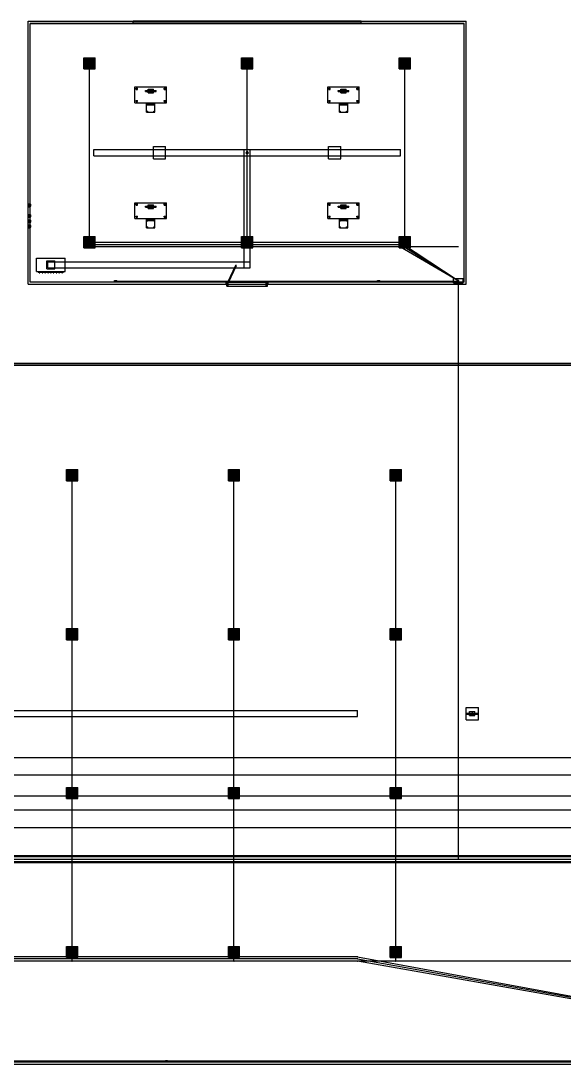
# Model space of a CAD drawing. Header units: millimetres. Extents: x -377000 to -138920, y -238120 to -178478.
# Drawn here: x -200910 to -169915, y -238000 to -178478 of the extents above; entities that cross this region are included whole.
import ezdxf

# ---------------------------------------------------------------- set-up
doc = ezdxf.new("R2010")
doc.units = ezdxf.units.MM

msp = doc.modelspace()

# ---------------------------------------------------------------- linework, layer by layer
at = {"layer": 'electrical'}
for p, q in [((-196992.21, -180900), (-197007.79, -180900)), ((-197007.79, -180900), (-197000, -180900)), ((-197000, -180900), (-196992.21, -180900)), ((-197000, -191370), (-197000, -180900)), ((-187992.21, -180900), (-188007.79, -180900)), ((-188007.79, -180900), (-188000, -180900)), ((-188000, -180900), (-187992.21, -180900)), ((-188000, -191370), (-188000, -180900)), ((-178992.21, -180900), (-179007.79, -180900)), ((-179007.79, -180900), (-179000, -180900)), ((-179000, -180900), (-178992.21, -180900)), ((-179000, -191370), (-179000, -180900)), ((-196992.21, -191370), (-197007.79, -191370)), ((-197007.79, -191370), (-197000, -191370)), ((-197000, -191377.79), (-197000, -191362.21)), ((-197000, -191362.21), (-197000, -191370)), ((-197000, -191370), (-197000, -191377.79)), ((-175950, -191370), (-197000, -191370)), ((-197000, -191370), (-196992.21, -191370)), ((-196750, -191141.26), (-196750, -191118.74)), ((-196750, -191118.74), (-196750, -191130)), ((-196750, -191130), (-196750, -191141.26)), ((-179250, -191130), (-196750, -191130)), ((-196750, -191261.26), (-196750, -191238.74)), ((-196750, -191238.74), (-196750, -191250)), ((-196750, -191250), (-196750, -191261.26)), ((-179250, -191250), (-196750, -191250)), ((-196750, -191381.26), (-196750, -191358.74)), ((-196750, -191358.74), (-196750, -191370)), ((-196750, -191370), (-196750, -191381.26)), ((-179250, -191370), (-196750, -191370)), ((-187992.21, -191370), (-188007.79, -191370)), ((-188007.79, -191370), (-188000, -191370)), ((-188000, -191370), (-187992.21, -191370)), ((-179257.14, -191140.86), (-179246.43, -191124.57)), ((-179246.43, -191124.57), (-179257.14, -191140.86)), ((-175957.14, -193310.86), (-179257.14, -191140.86)), ((-179256.86, -191261.04), (-179246.57, -191244.48)), ((-179246.57, -191244.48), (-179256.86, -191261.04)), ((-175956.86, -193311.04), (-179256.86, -191261.04)), ((-179256.56, -191381.22), (-179246.72, -191364.39)), ((-179246.72, -191364.39), (-179256.56, -191381.22)), ((-175956.56, -193311.22), (-179256.56, -191381.22)), ((-179250, -191141.26), (-179250, -191118.74)), ((-179250, -191118.74), (-179250, -191130)), ((-179250, -191130), (-179250, -191141.26)), ((-179250, -191130), (-179235.96, -191130)), ((-179235.96, -191130), (-179250, -191130)), ((-179250, -191261.26), (-179250, -191238.74)), ((-179250, -191238.74), (-179250, -191250)), ((-179250, -191250), (-179250, -191261.26)), ((-179250, -191250), (-179235.96, -191250)), ((-179235.96, -191250), (-179250, -191250)), ((-179250, -191381.26), (-179250, -191358.74)), ((-179250, -191358.74), (-179250, -191370)), ((-179250, -191370), (-179250, -191381.26)), ((-179250, -191370), (-179235.96, -191370)), ((-179235.96, -191370), (-179250, -191370)), ((-179246.72, -191364.39), (-179246.72, -191364.39)), ((-179246.57, -191244.48), (-179246.57, -191244.48)), ((-179246.43, -191124.57), (-179246.43, -191124.57)), ((-178992.21, -191370), (-179007.79, -191370)), ((-179007.79, -191370), (-179000, -191370)), ((-179000, -191370), (-178992.21, -191370)), ((-175950, -191377.79), (-175950, -191362.21)), ((-175950, -191362.21), (-175950, -191370)), ((-175950, -191370), (-175950, -191377.79)), ((-195565, -193350), (-195565, -193290)), ((-195565, -193290), (-195435, -193290)), ((-195565, -193350), (-195435, -193350)), ((-195491, -193320), (-195504.5, -193312.21)), ((-195504.5, -193312.21), (-195504.5, -193327.79)), ((-195504.5, -193327.79), (-195491, -193320)), ((-195500, -193327.79), (-195500, -193312.21)), ((-195500, -193312.21), (-195500, -193320)), ((-195500, -193320), (-175950, -193320)), ((-195500, -193320), (-195500, -193327.79)), ((-195500, -193320), (-195490.28, -193320)), ((-195490.28, -193320), (-195500, -193320)), ((-195435, -193350), (-195435, -193290)), ((-180565, -193350), (-180565, -193290)), ((-180565, -193290), (-180435, -193290)), ((-180565, -193350), (-180435, -193350)), ((-180491, -193320), (-180504.5, -193312.21)), ((-180504.5, -193312.21), (-180504.5, -193327.79)), ((-180504.5, -193327.79), (-180491, -193320)), ((-180500, -193327.79), (-180500, -193312.21)), ((-180500, -193312.21), (-180500, -193320)), ((-180500, -193320), (-175950, -193320)), ((-180500, -193320), (-180500, -193327.79)), ((-180500, -193320), (-180490.28, -193320)), ((-180490.28, -193320), (-180500, -193320)), ((-180435, -193350), (-180435, -193290)), ((-176225, -193425), (-176225, -193175)), ((-176225, -193175), (-175675, -193175)), ((-176225, -193425), (-175675, -193425)), ((-176185, -193452.5), (-176185, -193417.5)), ((-176185, -193417.5), (-175715, -193417.5)), ((-175968, -193300), (-175941, -193284.41)), ((-175941, -193315.59), (-175968, -193300)), ((-175934.41, -193300), (-175965.59, -193300)), ((-175965.59, -193300), (-175950, -193300)), ((-175957.14, -193310.86), (-175946.43, -193294.57)), ((-175946.43, -193294.57), (-175957.14, -193310.86)), ((-175956.86, -193311.04), (-175946.57, -193294.48)), ((-175946.57, -193294.48), (-175956.86, -193311.04)), ((-175956.56, -193311.22), (-175946.72, -193294.39)), ((-175946.72, -193294.39), (-175956.56, -193311.22)), ((-175937, -193300), (-175956.5, -193288.74)), ((-175956.5, -193288.74), (-175956.5, -193311.26)), ((-175937, -193300), (-175956.5, -193288.74)), ((-175956.5, -193288.74), (-175956.5, -193311.26)), ((-175937, -193300), (-175956.5, -193288.74)), ((-175956.5, -193288.74), (-175956.5, -193311.26)), ((-175956.5, -193311.26), (-175937, -193300)), ((-175956.5, -193311.26), (-175937, -193300)), ((-175956.5, -193311.26), (-175937, -193300)), ((-175950, -193300), (-175934.41, -193300)), ((-175950, -226300), (-175950, -193300)), ((-175950, -193300), (-175930.56, -193300)), ((-175930.56, -193300), (-175950, -193300)), ((-175950, -193300), (-175935.96, -193300)), ((-175935.96, -193300), (-175950, -193300)), ((-175950, -193300), (-175935.96, -193300)), ((-175935.96, -193300), (-175950, -193300)), ((-175950, -193300), (-175935.96, -193300)), ((-175935.96, -193300), (-175950, -193300)), ((-175950, -193327.79), (-175950, -193312.21)), ((-175950, -193312.21), (-175950, -193320)), ((-175950, -193327.79), (-175950, -193312.21)), ((-175950, -193312.21), (-175950, -193320)), ((-175950, -193320), (-175950, -193327.79)), ((-175950, -193320), (-175950, -193327.79)), ((-175946.72, -193294.39), (-175946.72, -193294.39)), ((-175946.57, -193294.48), (-175946.57, -193294.48)), ((-175946.43, -193294.57), (-175946.43, -193294.57)), ((-175941, -193284.41), (-175941, -193315.59)), ((-175715, -193452.5), (-175715, -193417.5)), ((-175675, -193425), (-175675, -193175)), ((-176185, -193452.5), (-175715, -193452.5)), ((-176137.5, -193490), (-176137.5, -193450)), ((-176137.5, -193450), (-176037.5, -193450)), ((-176137.5, -193490), (-176037.5, -193490)), ((-176064.12, -193480), (-176110.88, -193480)), ((-176110.88, -193480), (-176087.5, -193480)), ((-176064.12, -193505), (-176110.88, -193505)), ((-176110.88, -193505), (-176087.5, -193505)), ((-176087.5, -193480), (-176087.5, -193505)), ((-176087.5, -193480), (-176064.12, -193480)), ((-176087.5, -193505), (-176064.12, -193505)), ((-176037.5, -193490), (-176037.5, -193450)), ((-176000, -193490), (-176000, -193450)), ((-176000, -193450), (-175900, -193450)), ((-176000, -193490), (-175900, -193490)), ((-175926.62, -193480), (-175973.38, -193480)), ((-175973.38, -193480), (-175950, -193480)), ((-175926.62, -193505), (-175973.38, -193505)), ((-175973.38, -193505), (-175950, -193505)), ((-175950, -193480), (-175950, -193505)), ((-175950, -193480), (-175926.62, -193480)), ((-175950, -193505), (-175926.62, -193505)), ((-175900, -193490), (-175900, -193450)), ((-175862.5, -193490), (-175862.5, -193450)), ((-175862.5, -193450), (-175762.5, -193450)), ((-175862.5, -193490), (-175762.5, -193490)), ((-175789.12, -193480), (-175835.88, -193480)), ((-175835.88, -193480), (-175812.5, -193480)), ((-175789.12, -193505), (-175835.88, -193505)), ((-175835.88, -193505), (-175812.5, -193505)), ((-175812.5, -193480), (-175812.5, -193505)), ((-175812.5, -193480), (-175789.12, -193480)), ((-175812.5, -193505), (-175789.12, -193505)), ((-175762.5, -193490), (-175762.5, -193450)), ((-197978.09, -204400), (-197993.68, -204400)), ((-197993.68, -204400), (-197985.88, -204400)), ((-197985.88, -204400), (-197978.09, -204400)), ((-197985.88, -232120), (-197985.88, -204400)), ((-188745.15, -204400), (-188760.74, -204400)), ((-188760.74, -204400), (-188752.94, -204400)), ((-188752.94, -204400), (-188745.15, -204400)), ((-188752.94, -232120), (-188752.94, -204400)), ((-179512.21, -204400), (-179527.79, -204400)), ((-179527.79, -204400), (-179520, -204400)), ((-179520, -204400), (-179512.21, -204400)), ((-179520, -232120), (-179520, -204400)), ((-377000, -226100), (-139000, -226100)), ((-377000, -226100), (-139000, -226100)), ((-377000, -226150), (-139000, -226150)), ((-377000, -226150), (-139000, -226150)), ((-139000, -226450), (-377000, -226450)), ((-139000, -226450), (-377000, -226450)), ((-377000, -226500), (-139000, -226500)), ((-377000, -226500), (-139000, -226500)), ((-282000, -226300), (-139000, -226300)), ((-282000, -226300), (-139000, -226300)), ((-175934.41, -226300), (-175965.59, -226300)), ((-175965.59, -226300), (-175950, -226300)), ((-175950, -226300), (-175934.41, -226300)), ((-149450, -232120), (-336480, -232120)), ((-181700, -231880), (-334300, -231880)), ((-181700, -232000), (-334300, -232000)), ((-181700, -232120), (-334300, -232120)), ((-197978.09, -232120), (-197993.68, -232120)), ((-197993.68, -232120), (-197985.88, -232120)), ((-197985.88, -232120), (-197978.09, -232120)), ((-188745.15, -232120), (-188760.74, -232120)), ((-188760.74, -232120), (-188752.94, -232120)), ((-188752.94, -232120), (-188745.15, -232120)), ((-181702.35, -231892.79), (-181698.83, -231873.61)), ((-181698.83, -231873.61), (-181702.35, -231892.79)), ((-149452.35, -237812.79), (-181702.35, -231892.79)), ((-181702.3, -232012.79), (-181698.85, -231993.6)), ((-181698.85, -231993.6), (-181702.3, -232012.79)), ((-149452.3, -237812.79), (-181702.3, -232012.79)), ((-181702.25, -232132.8), (-181698.87, -232113.6)), ((-181698.87, -232113.6), (-181702.25, -232132.8)), ((-149452.25, -237812.8), (-181702.25, -232132.8)), ((-181700, -231891.26), (-181700, -231868.74)), ((-181700, -231868.74), (-181700, -231880)), ((-181700, -231880), (-181700, -231891.26)), ((-181700, -231880), (-181685.96, -231880)), ((-181685.96, -231880), (-181700, -231880)), ((-181700, -232011.26), (-181700, -231988.74)), ((-181700, -231988.74), (-181700, -232000)), ((-181700, -232000), (-181700, -232011.26)), ((-181700, -232000), (-181685.96, -232000)), ((-181685.96, -232000), (-181700, -232000)), ((-181700, -232131.26), (-181700, -232108.74)), ((-181700, -232108.74), (-181700, -232120)), ((-181700, -232120), (-181700, -232131.26)), ((-181700, -232120), (-181685.96, -232120)), ((-181685.96, -232120), (-181700, -232120)), ((-181698.87, -232113.6), (-181698.87, -232113.6)), ((-181698.85, -231993.6), (-181698.85, -231993.6)), ((-181698.83, -231873.61), (-181698.83, -231873.61)), ((-179512.21, -232120), (-179527.79, -232120)), ((-179527.79, -232120), (-179520, -232120)), ((-179520, -232120), (-179512.21, -232120)), ((-323400, -237820), (-149450, -237820)), ((-192665, -237850), (-192665, -237790)), ((-192665, -237790), (-192535, -237790)), ((-192665, -237850), (-192535, -237850)), ((-192591, -237820), (-192604.5, -237812.21)), ((-192604.5, -237812.21), (-192604.5, -237827.79)), ((-192604.5, -237827.79), (-192591, -237820)), ((-192600, -237827.79), (-192600, -237812.21)), ((-192600, -237812.21), (-192600, -237820)), ((-192600, -237820), (-149450, -237820)), ((-192600, -237820), (-192600, -237827.79)), ((-192600, -237820), (-192590.28, -237820)), ((-192590.28, -237820), (-192600, -237820)), ((-192535, -237850), (-192535, -237790))]:
    msp.add_line(p, q, dxfattribs=at)
at = {"layer": 'hvac'}
for p, q in [((-193350, -186350), (-193350, -185650)), ((-193350, -185650), (-192650, -185650)), ((-192650, -186350), (-192650, -185650)), ((-183350, -186350), (-183350, -185650)), ((-183350, -185650), (-182650, -185650)), ((-182650, -186350), (-182650, -185650)), ((-196750, -186175), (-196750, -185825)), ((-196750, -185825), (-179250, -185825)), ((-196750, -186175), (-179250, -186175)), ((-188175, -192575), (-188175, -185825)), ((-188175, -185825), (-187825, -185825)), ((-187825, -192575), (-187825, -185825)), ((-179250, -186175), (-179250, -185825)), ((-193350, -186350), (-192650, -186350)), ((-183350, -186350), (-182650, -186350)), ((-200025, -192775), (-200025, -192025)), ((-200025, -192025), (-198375, -192025)), ((-199425, -192625), (-199425, -192175)), ((-199425, -192175), (-198975, -192175)), ((-199375, -192575), (-199375, -192225)), ((-199375, -192225), (-187825, -192225)), ((-198975, -192625), (-198975, -192175)), ((-198375, -192775), (-198375, -192025)), ((-187825, -192575), (-187825, -192225)), ((-200025, -192775), (-198375, -192775)), ((-199925, -192820), (-199925, -192780)), ((-199925, -192780), (-198475, -192780)), ((-199925, -192820), (-198475, -192820)), ((-199860, -192860), (-199860, -192800)), ((-199860, -192800), (-199820, -192800)), ((-199820, -192860), (-199820, -192800)), ((-199700, -192860), (-199700, -192800)), ((-199700, -192800), (-199660, -192800)), ((-199660, -192860), (-199660, -192800)), ((-199540, -192860), (-199540, -192800)), ((-199540, -192800), (-199500, -192800)), ((-199500, -192860), (-199500, -192800)), ((-199425, -192625), (-198975, -192625)), ((-199380, -192860), (-199380, -192800)), ((-199380, -192800), (-199340, -192800)), ((-199375, -192575), (-187825, -192575)), ((-199340, -192860), (-199340, -192800)), ((-199220, -192860), (-199220, -192800)), ((-199220, -192800), (-199180, -192800)), ((-199180, -192860), (-199180, -192800)), ((-199060, -192860), (-199060, -192800)), ((-199060, -192800), (-199020, -192800)), ((-199020, -192860), (-199020, -192800)), ((-198900, -192860), (-198900, -192800)), ((-198900, -192800), (-198860, -192800)), ((-198860, -192860), (-198860, -192800)), ((-198740, -192860), (-198740, -192800)), ((-198740, -192800), (-198700, -192800)), ((-198700, -192860), (-198700, -192800)), ((-198580, -192860), (-198580, -192800)), ((-198580, -192800), (-198540, -192800)), ((-198540, -192860), (-198540, -192800)), ((-198475, -192820), (-198475, -192780)), ((-188175, -192575), (-187825, -192575)), ((-199860, -192860), (-199820, -192860)), ((-199700, -192860), (-199660, -192860)), ((-199540, -192860), (-199500, -192860)), ((-199380, -192860), (-199340, -192860)), ((-199220, -192860), (-199180, -192860)), ((-199060, -192860), (-199020, -192860)), ((-198900, -192860), (-198860, -192860)), ((-198740, -192860), (-198700, -192860)), ((-198580, -192860), (-198540, -192860)), ((-334300, -217825), (-181700, -217825)), ((-181700, -218175), (-181700, -217825)), ((-334300, -218175), (-181700, -218175))]:
    msp.add_line(p, q, dxfattribs=at)
at = {"layer": 'interiors'}
for p, q in [((-200500, -193500), (-200500, -178500)), ((-200500, -178500), (-175500, -178500)), ((-194500, -178522.5), (-194500, -178477.5)), ((-194500, -178477.5), (-181500, -178477.5)), ((-194500, -178500), (-181500, -178500)), ((-194500, -178620), (-194500, -178500)), ((-194500, -178522.5), (-181500, -178522.5)), ((-181500, -178522.5), (-181500, -178477.5)), ((-181500, -178620), (-181500, -178500)), ((-175500, -193500), (-175500, -178500)), ((-175620, -178620), (-200380, -178620)), ((-200380, -193380), (-200380, -178620)), ((-200375, -193375), (-200375, -178625)), ((-200375, -178625), (-175625, -178625)), ((-194500, -178620), (-181500, -178620)), ((-175625, -193375), (-175625, -178625)), ((-175620, -193380), (-175620, -178620)), ((-194400, -183150), (-194400, -182250)), ((-194400, -182250), (-192600, -182250)), ((-194335, -182385), (-194335, -182315)), ((-194335, -182315), (-194265, -182315)), ((-194335, -182385), (-194265, -182385)), ((-194265, -182385), (-194265, -182315)), ((-193800, -182510), (-193800, -182450)), ((-193800, -182450), (-193200, -182450)), ((-193800, -182510), (-193200, -182510)), ((-193650, -182590), (-193650, -182370)), ((-193650, -182370), (-193350, -182370)), ((-193650, -182590), (-193350, -182590)), ((-193530, -182515), (-193530, -182445)), ((-193530, -182445), (-193470, -182445)), ((-193530, -182515), (-193470, -182515)), ((-193470, -182515), (-193470, -182445)), ((-193350, -182590), (-193350, -182370)), ((-193200, -182510), (-193200, -182450)), ((-192735, -182385), (-192735, -182315)), ((-192735, -182315), (-192665, -182315)), ((-192735, -182385), (-192665, -182385)), ((-192665, -182385), (-192665, -182315)), ((-192600, -183150), (-192600, -182250)), ((-183400, -183150), (-183400, -182250)), ((-183400, -182250), (-181600, -182250)), ((-183335, -182385), (-183335, -182315)), ((-183335, -182315), (-183265, -182315)), ((-183335, -182385), (-183265, -182385)), ((-183265, -182385), (-183265, -182315)), ((-182800, -182510), (-182800, -182450)), ((-182800, -182450), (-182200, -182450)), ((-182800, -182510), (-182200, -182510)), ((-182650, -182590), (-182650, -182370)), ((-182650, -182370), (-182350, -182370)), ((-182650, -182590), (-182350, -182590)), ((-182530, -182515), (-182530, -182445)), ((-182530, -182445), (-182470, -182445)), ((-182530, -182515), (-182470, -182515)), ((-182470, -182515), (-182470, -182445)), ((-182350, -182590), (-182350, -182370)), ((-182200, -182510), (-182200, -182450)), ((-181735, -182385), (-181735, -182315)), ((-181735, -182315), (-181665, -182315)), ((-181735, -182385), (-181665, -182385)), ((-181665, -182385), (-181665, -182315)), ((-181600, -183150), (-181600, -182250)), ((-194400, -183150), (-192600, -183150)), ((-194335, -183085), (-194335, -183015)), ((-194335, -183015), (-194265, -183015)), ((-194335, -183085), (-194265, -183085)), ((-194265, -183085), (-194265, -183015)), ((-193740, -183272.5), (-193740, -183207.5)), ((-193740, -183207.5), (-193260, -183207.5)), ((-193740, -183690), (-193740, -183210)), ((-193740, -183210), (-193260, -183210)), ((-193740, -183272.5), (-193260, -183272.5)), ((-193707.5, -183277.5), (-193707.5, -183242.5)), ((-193707.5, -183242.5), (-193672.5, -183242.5)), ((-193707.5, -183277.5), (-193672.5, -183277.5)), ((-193672.5, -183277.5), (-193672.5, -183242.5)), ((-193327.5, -183277.5), (-193327.5, -183242.5)), ((-193327.5, -183242.5), (-193292.5, -183242.5)), ((-193327.5, -183277.5), (-193292.5, -183277.5)), ((-193292.5, -183277.5), (-193292.5, -183242.5)), ((-193260, -183272.5), (-193260, -183207.5)), ((-193260, -183690), (-193260, -183210)), ((-192735, -183085), (-192735, -183015)), ((-192735, -183015), (-192665, -183015)), ((-192735, -183085), (-192665, -183085)), ((-192665, -183085), (-192665, -183015)), ((-183400, -183150), (-181600, -183150)), ((-183335, -183085), (-183335, -183015)), ((-183335, -183015), (-183265, -183015)), ((-183335, -183085), (-183265, -183085)), ((-183265, -183085), (-183265, -183015)), ((-182740, -183272.5), (-182740, -183207.5)), ((-182740, -183207.5), (-182260, -183207.5)), ((-182740, -183690), (-182740, -183210)), ((-182740, -183210), (-182260, -183210)), ((-182740, -183272.5), (-182260, -183272.5)), ((-182707.5, -183277.5), (-182707.5, -183242.5)), ((-182707.5, -183242.5), (-182672.5, -183242.5)), ((-182707.5, -183277.5), (-182672.5, -183277.5)), ((-182672.5, -183277.5), (-182672.5, -183242.5)), ((-182327.5, -183277.5), (-182327.5, -183242.5)), ((-182327.5, -183242.5), (-182292.5, -183242.5)), ((-182327.5, -183277.5), (-182292.5, -183277.5)), ((-182292.5, -183277.5), (-182292.5, -183242.5)), ((-182260, -183272.5), (-182260, -183207.5)), ((-182260, -183690), (-182260, -183210)), ((-181735, -183085), (-181735, -183015)), ((-181735, -183015), (-181665, -183015)), ((-181735, -183085), (-181665, -183085)), ((-181665, -183085), (-181665, -183015)), ((-193740, -183690), (-193260, -183690)), ((-193707.5, -183657.5), (-193707.5, -183622.5)), ((-193707.5, -183622.5), (-193672.5, -183622.5)), ((-193707.5, -183657.5), (-193672.5, -183657.5)), ((-193672.5, -183657.5), (-193672.5, -183622.5)), ((-193327.5, -183657.5), (-193327.5, -183622.5)), ((-193327.5, -183622.5), (-193292.5, -183622.5)), ((-193327.5, -183657.5), (-193292.5, -183657.5)), ((-193292.5, -183657.5), (-193292.5, -183622.5)), ((-182740, -183690), (-182260, -183690)), ((-182707.5, -183657.5), (-182707.5, -183622.5)), ((-182707.5, -183622.5), (-182672.5, -183622.5)), ((-182707.5, -183657.5), (-182672.5, -183657.5)), ((-182672.5, -183657.5), (-182672.5, -183622.5)), ((-182327.5, -183657.5), (-182327.5, -183622.5)), ((-182327.5, -183622.5), (-182292.5, -183622.5)), ((-182327.5, -183657.5), (-182292.5, -183657.5)), ((-182292.5, -183657.5), (-182292.5, -183622.5)), ((-194400, -189750), (-194400, -188850)), ((-194400, -188850), (-192600, -188850)), ((-194335, -188985), (-194335, -188915)), ((-194335, -188915), (-194265, -188915)), ((-194335, -188985), (-194265, -188985)), ((-194265, -188985), (-194265, -188915)), ((-193800, -189110), (-193800, -189050)), ((-193800, -189050), (-193200, -189050)), ((-193800, -189110), (-193200, -189110)), ((-193650, -189190), (-193650, -188970)), ((-193650, -188970), (-193350, -188970)), ((-193650, -189190), (-193350, -189190)), ((-193530, -189115), (-193530, -189045)), ((-193530, -189045), (-193470, -189045)), ((-193530, -189115), (-193470, -189115)), ((-193470, -189115), (-193470, -189045)), ((-193350, -189190), (-193350, -188970)), ((-193200, -189110), (-193200, -189050)), ((-192735, -188985), (-192735, -188915)), ((-192735, -188915), (-192665, -188915)), ((-192735, -188985), (-192665, -188985)), ((-192665, -188985), (-192665, -188915)), ((-192600, -189750), (-192600, -188850)), ((-183400, -189750), (-183400, -188850)), ((-183400, -188850), (-181600, -188850)), ((-183335, -188985), (-183335, -188915)), ((-183335, -188915), (-183265, -188915)), ((-183335, -188985), (-183265, -188985)), ((-183265, -188985), (-183265, -188915)), ((-182800, -189110), (-182800, -189050)), ((-182800, -189050), (-182200, -189050)), ((-182800, -189110), (-182200, -189110)), ((-182650, -189190), (-182650, -188970)), ((-182650, -188970), (-182350, -188970)), ((-182650, -189190), (-182350, -189190)), ((-182530, -189115), (-182530, -189045)), ((-182530, -189045), (-182470, -189045)), ((-182530, -189115), (-182470, -189115)), ((-182470, -189115), (-182470, -189045)), ((-182350, -189190), (-182350, -188970)), ((-182200, -189110), (-182200, -189050)), ((-181735, -188985), (-181735, -188915)), ((-181735, -188915), (-181665, -188915)), ((-181735, -188985), (-181665, -188985)), ((-181665, -188985), (-181665, -188915)), ((-181600, -189750), (-181600, -188850)), ((-194400, -189750), (-192600, -189750)), ((-194335, -189685), (-194335, -189615)), ((-194335, -189615), (-194265, -189615)), ((-194335, -189685), (-194265, -189685)), ((-194265, -189685), (-194265, -189615)), ((-193740, -189872.5), (-193740, -189807.5)), ((-193740, -189807.5), (-193260, -189807.5)), ((-193740, -190290), (-193740, -189810)), ((-193740, -189810), (-193260, -189810)), ((-193740, -189872.5), (-193260, -189872.5)), ((-193707.5, -189877.5), (-193707.5, -189842.5)), ((-193707.5, -189842.5), (-193672.5, -189842.5)), ((-193672.5, -189877.5), (-193672.5, -189842.5)), ((-193327.5, -189877.5), (-193327.5, -189842.5)), ((-193327.5, -189842.5), (-193292.5, -189842.5)), ((-193292.5, -189877.5), (-193292.5, -189842.5)), ((-193260, -189872.5), (-193260, -189807.5)), ((-193260, -190290), (-193260, -189810)), ((-192735, -189685), (-192735, -189615)), ((-192735, -189615), (-192665, -189615)), ((-192735, -189685), (-192665, -189685)), ((-192665, -189685), (-192665, -189615)), ((-183400, -189750), (-181600, -189750)), ((-183335, -189685), (-183335, -189615)), ((-183335, -189615), (-183265, -189615)), ((-183335, -189685), (-183265, -189685)), ((-183265, -189685), (-183265, -189615)), ((-182740, -189872.5), (-182740, -189807.5)), ((-182740, -189807.5), (-182260, -189807.5)), ((-182740, -190290), (-182740, -189810)), ((-182740, -189810), (-182260, -189810)), ((-182740, -189872.5), (-182260, -189872.5)), ((-182707.5, -189877.5), (-182707.5, -189842.5)), ((-182707.5, -189842.5), (-182672.5, -189842.5)), ((-182672.5, -189877.5), (-182672.5, -189842.5)), ((-182327.5, -189877.5), (-182327.5, -189842.5)), ((-182327.5, -189842.5), (-182292.5, -189842.5)), ((-182292.5, -189877.5), (-182292.5, -189842.5)), ((-182260, -189872.5), (-182260, -189807.5)), ((-182260, -190290), (-182260, -189810)), ((-181735, -189685), (-181735, -189615)), ((-181735, -189615), (-181665, -189615)), ((-181735, -189685), (-181665, -189685)), ((-181665, -189685), (-181665, -189615)), ((-193740, -190290), (-193260, -190290)), ((-193707.5, -189877.5), (-193672.5, -189877.5)), ((-193707.5, -190257.5), (-193707.5, -190222.5)), ((-193707.5, -190222.5), (-193672.5, -190222.5)), ((-193707.5, -190257.5), (-193672.5, -190257.5)), ((-193672.5, -190257.5), (-193672.5, -190222.5)), ((-193327.5, -189877.5), (-193292.5, -189877.5)), ((-193327.5, -190257.5), (-193327.5, -190222.5)), ((-193327.5, -190222.5), (-193292.5, -190222.5)), ((-193327.5, -190257.5), (-193292.5, -190257.5)), ((-193292.5, -190257.5), (-193292.5, -190222.5)), ((-182740, -190290), (-182260, -190290)), ((-182707.5, -189877.5), (-182672.5, -189877.5)), ((-182707.5, -190257.5), (-182707.5, -190222.5)), ((-182707.5, -190222.5), (-182672.5, -190222.5)), ((-182707.5, -190257.5), (-182672.5, -190257.5)), ((-182672.5, -190257.5), (-182672.5, -190222.5)), ((-182327.5, -189877.5), (-182292.5, -189877.5)), ((-182327.5, -190257.5), (-182327.5, -190222.5)), ((-182327.5, -190222.5), (-182292.5, -190222.5)), ((-182327.5, -190257.5), (-182292.5, -190257.5)), ((-182292.5, -190257.5), (-182292.5, -190222.5)), ((-189110.39, -193390.49), (-188653.96, -192411.68)), ((-189069.61, -193409.51), (-188613.18, -192430.7)), ((-188613.18, -192430.7), (-188653.96, -192411.68)), ((-175620, -193380), (-200380, -193380)), ((-189200, -193380), (-200380, -193380)), ((-200375, -193375), (-175625, -193375)), ((-189200, -193500), (-189200, -193380)), ((-189200, -193380), (-186800, -193380)), ((-189155, -193620), (-189155, -193380)), ((-189155, -193380), (-189085, -193380)), ((-189150, -193620), (-189150, -193380)), ((-189150, -193380), (-186850, -193380)), ((-189069.61, -193409.51), (-189110.39, -193390.49)), ((-189085, -193620), (-189085, -193380)), ((-186915, -193620), (-186915, -193380)), ((-186915, -193380), (-186845, -193380)), ((-186850, -193620), (-186850, -193380)), ((-186845, -193620), (-186845, -193380)), ((-186800, -193500), (-186800, -193380)), ((-175620, -193380), (-186800, -193380)), ((-200500, -193500), (-189200, -193500)), ((-200500, -193500), (-175500, -193500)), ((-189200, -193500), (-186800, -193500)), ((-189155, -193620), (-189085, -193620)), ((-189150, -193620), (-186850, -193620)), ((-186915, -193620), (-186845, -193620)), ((-186800, -193500), (-175500, -193500)), ((-367000, -198000), (-149000, -198000)), ((-149120, -198120), (-366880, -198120)), ((-366875, -198125), (-149125, -198125)), ((-175510, -218350), (-175510, -217650)), ((-175510, -217650), (-174810, -217650)), ((-174810, -218350), (-174810, -217650)), ((-175510, -218350), (-174810, -218350)), ((-175460, -218030), (-175460, -217970)), ((-175460, -217970), (-174860, -217970)), ((-175460, -218030), (-174860, -218030)), ((-175310, -218110), (-175310, -217890)), ((-175310, -217890), (-175010, -217890)), ((-175310, -218110), (-175010, -218110)), ((-175190, -218035), (-175190, -217965)), ((-175190, -217965), (-175130, -217965)), ((-175190, -218035), (-175130, -218035)), ((-175130, -218035), (-175130, -217965)), ((-175010, -218110), (-175010, -217890)), ((-174860, -218030), (-174860, -217970)), ((-367000, -238000), (-149000, -238000)), ((-149120, -237880), (-366880, -237880)), ((-366875, -237875), (-149125, -237875)), ((-149120, -237880), (-256800, -237880)), ((-256800, -238000), (-149000, -238000))]:
    msp.add_line(p, q, dxfattribs=at)
at = {"layer": 'lighting'}
for p, q in [((-197320, -181220), (-197320, -180580)), ((-197320, -180580), (-196680, -180580)), ((-197280, -181180), (-197280, -180620)), ((-197280, -180620), (-196720, -180620)), ((-197246, -181170), (-197246, -180630)), ((-197246, -180630), (-197234, -180630)), ((-197234, -181170), (-197234, -180630)), ((-197166, -181170), (-197166, -180630)), ((-197166, -180630), (-197154, -180630)), ((-197154, -181170), (-197154, -180630)), ((-197086, -181170), (-197086, -180630)), ((-197086, -180630), (-197074, -180630)), ((-197074, -181170), (-197074, -180630)), ((-197006, -181170), (-197006, -180630)), ((-197006, -180630), (-196994, -180630)), ((-196991, -180900), (-197004.5, -180892.21)), ((-197004.5, -180892.21), (-197004.5, -180907.79)), ((-197004.5, -180907.79), (-196991, -180900)), ((-196994, -181170), (-196994, -180630)), ((-196926, -181170), (-196926, -180630)), ((-196926, -180630), (-196914, -180630)), ((-196914, -181170), (-196914, -180630)), ((-196846, -181170), (-196846, -180630)), ((-196846, -180630), (-196834, -180630)), ((-196834, -181170), (-196834, -180630)), ((-196766, -181170), (-196766, -180630)), ((-196766, -180630), (-196754, -180630)), ((-196754, -181170), (-196754, -180630)), ((-196720, -181180), (-196720, -180620)), ((-196680, -181220), (-196680, -180580)), ((-188320, -181220), (-188320, -180580)), ((-188320, -180580), (-187680, -180580)), ((-188280, -181180), (-188280, -180620)), ((-188280, -180620), (-187720, -180620)), ((-188246, -181170), (-188246, -180630)), ((-188246, -180630), (-188234, -180630)), ((-188234, -181170), (-188234, -180630)), ((-188166, -181170), (-188166, -180630)), ((-188166, -180630), (-188154, -180630)), ((-188154, -181170), (-188154, -180630)), ((-188086, -181170), (-188086, -180630)), ((-188086, -180630), (-188074, -180630)), ((-188074, -181170), (-188074, -180630)), ((-188006, -181170), (-188006, -180630)), ((-188006, -180630), (-187994, -180630)), ((-187991, -180900), (-188004.5, -180892.21)), ((-188004.5, -180892.21), (-188004.5, -180907.79)), ((-188004.5, -180907.79), (-187991, -180900)), ((-187994, -181170), (-187994, -180630)), ((-187926, -181170), (-187926, -180630)), ((-187926, -180630), (-187914, -180630)), ((-187914, -181170), (-187914, -180630)), ((-187846, -181170), (-187846, -180630)), ((-187846, -180630), (-187834, -180630)), ((-187834, -181170), (-187834, -180630)), ((-187766, -181170), (-187766, -180630)), ((-187766, -180630), (-187754, -180630)), ((-187754, -181170), (-187754, -180630)), ((-187720, -181180), (-187720, -180620)), ((-187680, -181220), (-187680, -180580)), ((-179320, -181220), (-179320, -180580)), ((-179320, -180580), (-178680, -180580)), ((-179280, -181180), (-179280, -180620)), ((-179280, -180620), (-178720, -180620)), ((-179246, -181170), (-179246, -180630)), ((-179246, -180630), (-179234, -180630)), ((-179234, -181170), (-179234, -180630)), ((-179166, -181170), (-179166, -180630)), ((-179166, -180630), (-179154, -180630)), ((-179154, -181170), (-179154, -180630)), ((-179086, -181170), (-179086, -180630)), ((-179086, -180630), (-179074, -180630)), ((-179074, -181170), (-179074, -180630)), ((-179006, -181170), (-179006, -180630)), ((-179006, -180630), (-178994, -180630)), ((-178991, -180900), (-179004.5, -180892.21)), ((-179004.5, -180892.21), (-179004.5, -180907.79)), ((-179004.5, -180907.79), (-178991, -180900)), ((-178994, -181170), (-178994, -180630)), ((-178926, -181170), (-178926, -180630)), ((-178926, -180630), (-178914, -180630)), ((-178914, -181170), (-178914, -180630)), ((-178846, -181170), (-178846, -180630)), ((-178846, -180630), (-178834, -180630)), ((-178834, -181170), (-178834, -180630)), ((-178766, -181170), (-178766, -180630)), ((-178766, -180630), (-178754, -180630)), ((-178754, -181170), (-178754, -180630)), ((-178720, -181180), (-178720, -180620)), ((-178680, -181220), (-178680, -180580)), ((-197320, -181220), (-196680, -181220)), ((-197280, -181180), (-196720, -181180)), ((-197246, -181170), (-197234, -181170)), ((-197166, -181170), (-197154, -181170)), ((-197086, -181170), (-197074, -181170)), ((-197006, -181170), (-196994, -181170)), ((-196926, -181170), (-196914, -181170)), ((-196846, -181170), (-196834, -181170)), ((-196766, -181170), (-196754, -181170)), ((-188320, -181220), (-187680, -181220)), ((-188280, -181180), (-187720, -181180)), ((-188246, -181170), (-188234, -181170)), ((-188166, -181170), (-188154, -181170)), ((-188086, -181170), (-188074, -181170)), ((-188006, -181170), (-187994, -181170)), ((-187926, -181170), (-187914, -181170)), ((-187846, -181170), (-187834, -181170)), ((-187766, -181170), (-187754, -181170)), ((-179320, -181220), (-178680, -181220)), ((-179280, -181180), (-178720, -181180)), ((-179246, -181170), (-179234, -181170)), ((-179166, -181170), (-179154, -181170)), ((-179086, -181170), (-179074, -181170)), ((-179006, -181170), (-178994, -181170)), ((-178926, -181170), (-178914, -181170)), ((-178846, -181170), (-178834, -181170)), ((-178766, -181170), (-178754, -181170)), ((-197320, -191420), (-197320, -190780)), ((-197320, -190780), (-196680, -190780)), ((-197280, -191380), (-197280, -190820)), ((-197280, -190820), (-196720, -190820)), ((-197246, -191370), (-197246, -190830)), ((-197246, -190830), (-197234, -190830)), ((-197234, -191370), (-197234, -190830)), ((-197166, -191370), (-197166, -190830)), ((-197166, -190830), (-197154, -190830)), ((-197154, -191370), (-197154, -190830)), ((-197086, -191370), (-197086, -190830)), ((-197086, -190830), (-197074, -190830)), ((-197074, -191370), (-197074, -190830)), ((-197006, -191370), (-197006, -190830)), ((-197006, -190830), (-196994, -190830)), ((-196994, -191370), (-196994, -190830)), ((-196926, -191370), (-196926, -190830)), ((-196926, -190830), (-196914, -190830)), ((-196914, -191370), (-196914, -190830)), ((-196846, -191370), (-196846, -190830)), ((-196846, -190830), (-196834, -190830)), ((-196834, -191370), (-196834, -190830)), ((-196766, -191370), (-196766, -190830)), ((-196766, -190830), (-196754, -190830)), ((-196754, -191370), (-196754, -190830)), ((-196720, -191380), (-196720, -190820)), ((-196680, -191420), (-196680, -190780)), ((-188320, -191420), (-188320, -190780)), ((-188320, -190780), (-187680, -190780)), ((-188280, -191380), (-188280, -190820)), ((-188280, -190820), (-187720, -190820)), ((-188246, -191370), (-188246, -190830)), ((-188246, -190830), (-188234, -190830)), ((-188234, -191370), (-188234, -190830)), ((-188166, -191370), (-188166, -190830)), ((-188166, -190830), (-188154, -190830)), ((-188154, -191370), (-188154, -190830)), ((-188086, -191370), (-188086, -190830)), ((-188086, -190830), (-188074, -190830)), ((-188074, -191370), (-188074, -190830)), ((-188006, -191370), (-188006, -190830)), ((-188006, -190830), (-187994, -190830)), ((-187994, -191370), (-187994, -190830)), ((-187926, -191370), (-187926, -190830)), ((-187926, -190830), (-187914, -190830)), ((-187914, -191370), (-187914, -190830)), ((-187846, -191370), (-187846, -190830)), ((-187846, -190830), (-187834, -190830)), ((-187834, -191370), (-187834, -190830)), ((-187766, -191370), (-187766, -190830)), ((-187766, -190830), (-187754, -190830)), ((-187754, -191370), (-187754, -190830)), ((-187720, -191380), (-187720, -190820)), ((-187680, -191420), (-187680, -190780)), ((-179320, -191420), (-179320, -190780)), ((-179320, -190780), (-178680, -190780)), ((-179280, -191380), (-179280, -190820)), ((-179280, -190820), (-178720, -190820)), ((-179246, -191370), (-179246, -190830)), ((-179246, -190830), (-179234, -190830)), ((-179234, -191370), (-179234, -190830)), ((-179166, -191370), (-179166, -190830)), ((-179166, -190830), (-179154, -190830)), ((-179154, -191370), (-179154, -190830)), ((-179086, -191370), (-179086, -190830)), ((-179086, -190830), (-179074, -190830)), ((-179074, -191370), (-179074, -190830)), ((-179006, -191370), (-179006, -190830)), ((-179006, -190830), (-178994, -190830)), ((-178994, -191370), (-178994, -190830)), ((-178926, -191370), (-178926, -190830)), ((-178926, -190830), (-178914, -190830)), ((-178914, -191370), (-178914, -190830)), ((-178846, -191370), (-178846, -190830)), ((-178846, -190830), (-178834, -190830)), ((-178834, -191370), (-178834, -190830)), ((-178766, -191370), (-178766, -190830)), ((-178766, -190830), (-178754, -190830)), ((-178754, -191370), (-178754, -190830)), ((-178720, -191380), (-178720, -190820)), ((-178680, -191420), (-178680, -190780)), ((-197320, -191420), (-196680, -191420)), ((-197280, -191380), (-196720, -191380)), ((-197246, -191370), (-197234, -191370)), ((-197166, -191370), (-197154, -191370)), ((-197086, -191370), (-197074, -191370)), ((-197006, -191370), (-196994, -191370)), ((-196991, -191100), (-197004.5, -191092.21)), ((-197004.5, -191092.21), (-197004.5, -191107.79)), ((-197004.5, -191107.79), (-196991, -191100)), ((-196926, -191370), (-196914, -191370)), ((-196846, -191370), (-196834, -191370)), ((-196766, -191370), (-196754, -191370)), ((-188320, -191420), (-187680, -191420)), ((-188280, -191380), (-187720, -191380)), ((-188246, -191370), (-188234, -191370)), ((-188166, -191370), (-188154, -191370)), ((-188086, -191370), (-188074, -191370)), ((-188006, -191370), (-187994, -191370)), ((-187991, -191100), (-188004.5, -191092.21)), ((-188004.5, -191092.21), (-188004.5, -191107.79)), ((-188004.5, -191107.79), (-187991, -191100)), ((-187926, -191370), (-187914, -191370)), ((-187846, -191370), (-187834, -191370)), ((-187766, -191370), (-187754, -191370)), ((-179320, -191420), (-178680, -191420)), ((-179280, -191380), (-178720, -191380)), ((-179246, -191370), (-179234, -191370)), ((-179166, -191370), (-179154, -191370)), ((-179086, -191370), (-179074, -191370)), ((-179006, -191370), (-178994, -191370)), ((-178991, -191100), (-179004.5, -191092.21)), ((-179004.5, -191092.21), (-179004.5, -191107.79)), ((-179004.5, -191107.79), (-178991, -191100)), ((-178926, -191370), (-178914, -191370)), ((-178846, -191370), (-178834, -191370)), ((-178766, -191370), (-178754, -191370)), ((-198305.88, -204720), (-198305.88, -204080)), ((-198305.88, -204080), (-197665.88, -204080)), ((-198265.88, -204680), (-198265.88, -204120)), ((-198265.88, -204120), (-197705.88, -204120)), ((-198231.88, -204670), (-198231.88, -204130)), ((-198231.88, -204130), (-198219.88, -204130)), ((-198219.88, -204670), (-198219.88, -204130)), ((-198151.88, -204670), (-198151.88, -204130)), ((-198151.88, -204130), (-198139.88, -204130)), ((-198139.88, -204670), (-198139.88, -204130)), ((-198071.88, -204670), (-198071.88, -204130)), ((-198071.88, -204130), (-198059.88, -204130)), ((-198059.88, -204670), (-198059.88, -204130)), ((-197991.88, -204670), (-197991.88, -204130)), ((-197991.88, -204130), (-197979.88, -204130)), ((-197979.88, -204670), (-197979.88, -204130)), ((-197911.88, -204670), (-197911.88, -204130)), ((-197911.88, -204130), (-197899.88, -204130)), ((-197899.88, -204670), (-197899.88, -204130)), ((-197831.88, -204670), (-197831.88, -204130)), ((-197831.88, -204130), (-197819.88, -204130)), ((-197819.88, -204670), (-197819.88, -204130)), ((-197751.88, -204670), (-197751.88, -204130)), ((-197751.88, -204130), (-197739.88, -204130)), ((-197739.88, -204670), (-197739.88, -204130)), ((-197705.88, -204680), (-197705.88, -204120)), ((-197665.88, -204720), (-197665.88, -204080)), ((-189072.94, -204720), (-189072.94, -204080)), ((-189072.94, -204080), (-188432.94, -204080)), ((-189032.94, -204680), (-189032.94, -204120)), ((-189032.94, -204120), (-188472.94, -204120)), ((-188998.94, -204670), (-188998.94, -204130)), ((-188998.94, -204130), (-188986.94, -204130)), ((-188986.94, -204670), (-188986.94, -204130)), ((-188918.94, -204670), (-188918.94, -204130)), ((-188918.94, -204130), (-188906.94, -204130)), ((-188906.94, -204670), (-188906.94, -204130)), ((-188838.94, -204670), (-188838.94, -204130)), ((-188838.94, -204130), (-188826.94, -204130)), ((-188826.94, -204670), (-188826.94, -204130)), ((-188758.94, -204670), (-188758.94, -204130)), ((-188758.94, -204130), (-188746.94, -204130)), ((-188746.94, -204670), (-188746.94, -204130)), ((-188678.94, -204670), (-188678.94, -204130)), ((-188678.94, -204130), (-188666.94, -204130)), ((-188666.94, -204670), (-188666.94, -204130)), ((-188598.94, -204670), (-188598.94, -204130)), ((-188598.94, -204130), (-188586.94, -204130)), ((-188586.94, -204670), (-188586.94, -204130)), ((-188518.94, -204670), (-188518.94, -204130)), ((-188518.94, -204130), (-188506.94, -204130)), ((-188506.94, -204670), (-188506.94, -204130)), ((-188472.94, -204680), (-188472.94, -204120)), ((-188432.94, -204720), (-188432.94, -204080)), ((-179840, -204720), (-179840, -204080)), ((-179840, -204080), (-179200, -204080)), ((-179800, -204680), (-179800, -204120)), ((-179800, -204120), (-179240, -204120)), ((-179766, -204670), (-179766, -204130)), ((-179766, -204130), (-179754, -204130)), ((-179754, -204670), (-179754, -204130)), ((-179686, -204670), (-179686, -204130)), ((-179686, -204130), (-179674, -204130)), ((-179674, -204670), (-179674, -204130)), ((-179606, -204670), (-179606, -204130)), ((-179606, -204130), (-179594, -204130)), ((-179594, -204670), (-179594, -204130)), ((-179526, -204670), (-179526, -204130)), ((-179526, -204130), (-179514, -204130)), ((-179514, -204670), (-179514, -204130)), ((-179446, -204670), (-179446, -204130)), ((-179446, -204130), (-179434, -204130)), ((-179434, -204670), (-179434, -204130)), ((-179366, -204670), (-179366, -204130)), ((-179366, -204130), (-179354, -204130)), ((-179354, -204670), (-179354, -204130)), ((-179286, -204670), (-179286, -204130)), ((-179286, -204130), (-179274, -204130)), ((-179274, -204670), (-179274, -204130)), ((-179240, -204680), (-179240, -204120)), ((-179200, -204720), (-179200, -204080)), ((-198305.88, -204720), (-197665.88, -204720)), ((-198265.88, -204680), (-197705.88, -204680)), ((-198231.88, -204670), (-198219.88, -204670)), ((-198151.88, -204670), (-198139.88, -204670)), ((-198071.88, -204670), (-198059.88, -204670)), ((-197991.88, -204670), (-197979.88, -204670)), ((-197976.88, -204400), (-197990.38, -204392.21)), ((-197990.38, -204392.21), (-197990.38, -204407.79)), ((-197990.38, -204407.79), (-197976.88, -204400)), ((-197911.88, -204670), (-197899.88, -204670)), ((-197831.88, -204670), (-197819.88, -204670)), ((-197751.88, -204670), (-197739.88, -204670)), ((-189072.94, -204720), (-188432.94, -204720)), ((-189032.94, -204680), (-188472.94, -204680)), ((-188998.94, -204670), (-188986.94, -204670)), ((-188918.94, -204670), (-188906.94, -204670)), ((-188838.94, -204670), (-188826.94, -204670)), ((-188758.94, -204670), (-188746.94, -204670)), ((-188743.94, -204400), (-188757.44, -204392.21)), ((-188757.44, -204392.21), (-188757.44, -204407.79)), ((-188757.44, -204407.79), (-188743.94, -204400)), ((-188678.94, -204670), (-188666.94, -204670)), ((-188598.94, -204670), (-188586.94, -204670)), ((-188518.94, -204670), (-188506.94, -204670)), ((-179840, -204720), (-179200, -204720)), ((-179800, -204680), (-179240, -204680)), ((-179766, -204670), (-179754, -204670)), ((-179686, -204670), (-179674, -204670)), ((-179606, -204670), (-179594, -204670)), ((-179526, -204670), (-179514, -204670)), ((-179511, -204400), (-179524.5, -204392.21)), ((-179524.5, -204392.21), (-179524.5, -204407.79)), ((-179524.5, -204407.79), (-179511, -204400)), ((-179446, -204670), (-179434, -204670)), ((-179366, -204670), (-179354, -204670)), ((-179286, -204670), (-179274, -204670)), ((-198305.88, -213786.67), (-198305.88, -213146.67)), ((-198305.88, -213146.67), (-197665.88, -213146.67)), ((-198265.88, -213746.67), (-198265.88, -213186.67)), ((-198265.88, -213186.67), (-197705.88, -213186.67)), ((-198231.88, -213736.67), (-198231.88, -213196.67)), ((-198231.88, -213196.67), (-198219.88, -213196.67)), ((-198219.88, -213736.67), (-198219.88, -213196.67)), ((-198151.88, -213736.67), (-198151.88, -213196.67)), ((-198151.88, -213196.67), (-198139.88, -213196.67)), ((-198139.88, -213736.67), (-198139.88, -213196.67)), ((-198071.88, -213736.67), (-198071.88, -213196.67)), ((-198071.88, -213196.67), (-198059.88, -213196.67)), ((-198059.88, -213736.67), (-198059.88, -213196.67)), ((-197991.88, -213736.67), (-197991.88, -213196.67)), ((-197991.88, -213196.67), (-197979.88, -213196.67)), ((-197976.88, -213466.67), (-197990.38, -213458.87)), ((-197990.38, -213458.87), (-197990.38, -213474.46)), ((-197990.38, -213474.46), (-197976.88, -213466.67)), ((-197979.88, -213736.67), (-197979.88, -213196.67)), ((-197911.88, -213736.67), (-197911.88, -213196.67)), ((-197911.88, -213196.67), (-197899.88, -213196.67)), ((-197899.88, -213736.67), (-197899.88, -213196.67)), ((-197831.88, -213736.67), (-197831.88, -213196.67)), ((-197831.88, -213196.67), (-197819.88, -213196.67)), ((-197819.88, -213736.67), (-197819.88, -213196.67)), ((-197751.88, -213736.67), (-197751.88, -213196.67)), ((-197751.88, -213196.67), (-197739.88, -213196.67)), ((-197739.88, -213736.67), (-197739.88, -213196.67)), ((-197705.88, -213746.67), (-197705.88, -213186.67)), ((-197665.88, -213786.67), (-197665.88, -213146.67)), ((-189072.94, -213786.67), (-189072.94, -213146.67)), ((-189072.94, -213146.67), (-188432.94, -213146.67)), ((-189032.94, -213746.67), (-189032.94, -213186.67)), ((-189032.94, -213186.67), (-188472.94, -213186.67)), ((-188998.94, -213736.67), (-188998.94, -213196.67)), ((-188998.94, -213196.67), (-188986.94, -213196.67)), ((-188986.94, -213736.67), (-188986.94, -213196.67)), ((-188918.94, -213736.67), (-188918.94, -213196.67)), ((-188918.94, -213196.67), (-188906.94, -213196.67)), ((-188906.94, -213736.67), (-188906.94, -213196.67)), ((-188838.94, -213736.67), (-188838.94, -213196.67)), ((-188838.94, -213196.67), (-188826.94, -213196.67)), ((-188826.94, -213736.67), (-188826.94, -213196.67)), ((-188758.94, -213736.67), (-188758.94, -213196.67)), ((-188758.94, -213196.67), (-188746.94, -213196.67)), ((-188743.94, -213466.67), (-188757.44, -213458.87)), ((-188757.44, -213458.87), (-188757.44, -213474.46)), ((-188757.44, -213474.46), (-188743.94, -213466.67)), ((-188746.94, -213736.67), (-188746.94, -213196.67)), ((-188678.94, -213736.67), (-188678.94, -213196.67)), ((-188678.94, -213196.67), (-188666.94, -213196.67)), ((-188666.94, -213736.67), (-188666.94, -213196.67)), ((-188598.94, -213736.67), (-188598.94, -213196.67)), ((-188598.94, -213196.67), (-188586.94, -213196.67)), ((-188586.94, -213736.67), (-188586.94, -213196.67)), ((-188518.94, -213736.67), (-188518.94, -213196.67)), ((-188518.94, -213196.67), (-188506.94, -213196.67)), ((-188506.94, -213736.67), (-188506.94, -213196.67)), ((-188472.94, -213746.67), (-188472.94, -213186.67)), ((-188432.94, -213786.67), (-188432.94, -213146.67)), ((-179840, -213786.67), (-179840, -213146.67)), ((-179840, -213146.67), (-179200, -213146.67)), ((-179800, -213746.67), (-179800, -213186.67)), ((-179800, -213186.67), (-179240, -213186.67)), ((-179766, -213736.67), (-179766, -213196.67)), ((-179766, -213196.67), (-179754, -213196.67)), ((-179754, -213736.67), (-179754, -213196.67)), ((-179686, -213736.67), (-179686, -213196.67)), ((-179686, -213196.67), (-179674, -213196.67)), ((-179674, -213736.67), (-179674, -213196.67)), ((-179606, -213736.67), (-179606, -213196.67)), ((-179606, -213196.67), (-179594, -213196.67)), ((-179594, -213736.67), (-179594, -213196.67)), ((-179526, -213736.67), (-179526, -213196.67)), ((-179526, -213196.67), (-179514, -213196.67)), ((-179511, -213466.67), (-179524.5, -213458.87)), ((-179524.5, -213458.87), (-179524.5, -213474.46)), ((-179524.5, -213474.46), (-179511, -213466.67)), ((-179514, -213736.67), (-179514, -213196.67)), ((-179446, -213736.67), (-179446, -213196.67)), ((-179446, -213196.67), (-179434, -213196.67)), ((-179434, -213736.67), (-179434, -213196.67)), ((-179366, -213736.67), (-179366, -213196.67)), ((-179366, -213196.67), (-179354, -213196.67)), ((-179354, -213736.67), (-179354, -213196.67)), ((-179286, -213736.67), (-179286, -213196.67)), ((-179286, -213196.67), (-179274, -213196.67)), ((-179274, -213736.67), (-179274, -213196.67)), ((-179240, -213746.67), (-179240, -213186.67)), ((-179200, -213786.67), (-179200, -213146.67)), ((-198305.88, -213786.67), (-197665.88, -213786.67)), ((-198265.88, -213746.67), (-197705.88, -213746.67)), ((-198231.88, -213736.67), (-198219.88, -213736.67)), ((-198151.88, -213736.67), (-198139.88, -213736.67)), ((-198071.88, -213736.67), (-198059.88, -213736.67)), ((-197991.88, -213736.67), (-197979.88, -213736.67)), ((-197911.88, -213736.67), (-197899.88, -213736.67)), ((-197831.88, -213736.67), (-197819.88, -213736.67)), ((-197751.88, -213736.67), (-197739.88, -213736.67)), ((-189072.94, -213786.67), (-188432.94, -213786.67)), ((-189032.94, -213746.67), (-188472.94, -213746.67)), ((-188998.94, -213736.67), (-188986.94, -213736.67)), ((-188918.94, -213736.67), (-188906.94, -213736.67)), ((-188838.94, -213736.67), (-188826.94, -213736.67)), ((-188758.94, -213736.67), (-188746.94, -213736.67)), ((-188678.94, -213736.67), (-188666.94, -213736.67)), ((-188598.94, -213736.67), (-188586.94, -213736.67)), ((-188518.94, -213736.67), (-188506.94, -213736.67)), ((-179840, -213786.67), (-179200, -213786.67)), ((-179800, -213746.67), (-179240, -213746.67)), ((-179766, -213736.67), (-179754, -213736.67)), ((-179686, -213736.67), (-179674, -213736.67)), ((-179606, -213736.67), (-179594, -213736.67)), ((-179526, -213736.67), (-179514, -213736.67)), ((-179446, -213736.67), (-179434, -213736.67)), ((-179366, -213736.67), (-179354, -213736.67)), ((-179286, -213736.67), (-179274, -213736.67)), ((-198305.88, -222853.33), (-198305.88, -222213.33)), ((-198305.88, -222213.33), (-197665.88, -222213.33)), ((-198265.88, -222813.33), (-198265.88, -222253.33)), ((-198265.88, -222253.33), (-197705.88, -222253.33)), ((-198231.88, -222803.33), (-198231.88, -222263.33)), ((-198231.88, -222263.33), (-198219.88, -222263.33)), ((-198219.88, -222803.33), (-198219.88, -222263.33)), ((-198151.88, -222803.33), (-198151.88, -222263.33)), ((-198151.88, -222263.33), (-198139.88, -222263.33)), ((-198139.88, -222803.33), (-198139.88, -222263.33)), ((-198071.88, -222803.33), (-198071.88, -222263.33)), ((-198071.88, -222263.33), (-198059.88, -222263.33)), ((-198059.88, -222803.33), (-198059.88, -222263.33)), ((-197991.88, -222803.33), (-197991.88, -222263.33)), ((-197991.88, -222263.33), (-197979.88, -222263.33)), ((-197976.88, -222533.33), (-197990.38, -222525.54)), ((-197990.38, -222525.54), (-197990.38, -222541.13)), ((-197990.38, -222541.13), (-197976.88, -222533.33)), ((-197979.88, -222803.33), (-197979.88, -222263.33)), ((-197911.88, -222803.33), (-197911.88, -222263.33)), ((-197911.88, -222263.33), (-197899.88, -222263.33)), ((-197899.88, -222803.33), (-197899.88, -222263.33)), ((-197831.88, -222803.33), (-197831.88, -222263.33)), ((-197831.88, -222263.33), (-197819.88, -222263.33)), ((-197819.88, -222803.33), (-197819.88, -222263.33)), ((-197751.88, -222803.33), (-197751.88, -222263.33)), ((-197751.88, -222263.33), (-197739.88, -222263.33)), ((-197739.88, -222803.33), (-197739.88, -222263.33)), ((-197705.88, -222813.33), (-197705.88, -222253.33)), ((-197665.88, -222853.33), (-197665.88, -222213.33)), ((-189072.94, -222853.33), (-189072.94, -222213.33)), ((-189072.94, -222213.33), (-188432.94, -222213.33)), ((-189032.94, -222813.33), (-189032.94, -222253.33)), ((-189032.94, -222253.33), (-188472.94, -222253.33)), ((-188998.94, -222803.33), (-188998.94, -222263.33)), ((-188998.94, -222263.33), (-188986.94, -222263.33)), ((-188986.94, -222803.33), (-188986.94, -222263.33)), ((-188918.94, -222803.33), (-188918.94, -222263.33)), ((-188918.94, -222263.33), (-188906.94, -222263.33)), ((-188906.94, -222803.33), (-188906.94, -222263.33)), ((-188838.94, -222803.33), (-188838.94, -222263.33)), ((-188838.94, -222263.33), (-188826.94, -222263.33)), ((-188826.94, -222803.33), (-188826.94, -222263.33)), ((-188758.94, -222803.33), (-188758.94, -222263.33)), ((-188758.94, -222263.33), (-188746.94, -222263.33)), ((-188743.94, -222533.33), (-188757.44, -222525.54)), ((-188757.44, -222525.54), (-188757.44, -222541.13)), ((-188757.44, -222541.13), (-188743.94, -222533.33)), ((-188746.94, -222803.33), (-188746.94, -222263.33)), ((-188678.94, -222803.33), (-188678.94, -222263.33)), ((-188678.94, -222263.33), (-188666.94, -222263.33)), ((-188666.94, -222803.33), (-188666.94, -222263.33)), ((-188598.94, -222803.33), (-188598.94, -222263.33)), ((-188598.94, -222263.33), (-188586.94, -222263.33)), ((-188586.94, -222803.33), (-188586.94, -222263.33)), ((-188518.94, -222803.33), (-188518.94, -222263.33)), ((-188518.94, -222263.33), (-188506.94, -222263.33)), ((-188506.94, -222803.33), (-188506.94, -222263.33)), ((-188472.94, -222813.33), (-188472.94, -222253.33)), ((-188432.94, -222853.33), (-188432.94, -222213.33)), ((-179840, -222853.33), (-179840, -222213.33)), ((-179840, -222213.33), (-179200, -222213.33)), ((-179800, -222813.33), (-179800, -222253.33)), ((-179800, -222253.33), (-179240, -222253.33)), ((-179766, -222803.33), (-179766, -222263.33)), ((-179766, -222263.33), (-179754, -222263.33)), ((-179754, -222803.33), (-179754, -222263.33)), ((-179686, -222803.33), (-179686, -222263.33)), ((-179686, -222263.33), (-179674, -222263.33)), ((-179674, -222803.33), (-179674, -222263.33)), ((-179606, -222803.33), (-179606, -222263.33)), ((-179606, -222263.33), (-179594, -222263.33)), ((-179594, -222803.33), (-179594, -222263.33)), ((-179526, -222803.33), (-179526, -222263.33)), ((-179526, -222263.33), (-179514, -222263.33)), ((-179511, -222533.33), (-179524.5, -222525.54)), ((-179524.5, -222525.54), (-179524.5, -222541.13)), ((-179524.5, -222541.13), (-179511, -222533.33)), ((-179514, -222803.33), (-179514, -222263.33)), ((-179446, -222803.33), (-179446, -222263.33)), ((-179446, -222263.33), (-179434, -222263.33)), ((-179434, -222803.33), (-179434, -222263.33)), ((-179366, -222803.33), (-179366, -222263.33)), ((-179366, -222263.33), (-179354, -222263.33)), ((-179354, -222803.33), (-179354, -222263.33)), ((-179286, -222803.33), (-179286, -222263.33)), ((-179286, -222263.33), (-179274, -222263.33)), ((-179274, -222803.33), (-179274, -222263.33)), ((-179240, -222813.33), (-179240, -222253.33)), ((-179200, -222853.33), (-179200, -222213.33)), ((-198305.88, -222853.33), (-197665.88, -222853.33)), ((-198265.88, -222813.33), (-197705.88, -222813.33)), ((-198231.88, -222803.33), (-198219.88, -222803.33)), ((-198151.88, -222803.33), (-198139.88, -222803.33)), ((-198071.88, -222803.33), (-198059.88, -222803.33)), ((-197991.88, -222803.33), (-197979.88, -222803.33)), ((-197911.88, -222803.33), (-197899.88, -222803.33)), ((-197831.88, -222803.33), (-197819.88, -222803.33)), ((-197751.88, -222803.33), (-197739.88, -222803.33)), ((-189072.94, -222853.33), (-188432.94, -222853.33)), ((-189032.94, -222813.33), (-188472.94, -222813.33)), ((-188998.94, -222803.33), (-188986.94, -222803.33)), ((-188918.94, -222803.33), (-188906.94, -222803.33)), ((-188838.94, -222803.33), (-188826.94, -222803.33)), ((-188758.94, -222803.33), (-188746.94, -222803.33)), ((-188678.94, -222803.33), (-188666.94, -222803.33)), ((-188598.94, -222803.33), (-188586.94, -222803.33)), ((-188518.94, -222803.33), (-188506.94, -222803.33)), ((-179840, -222853.33), (-179200, -222853.33)), ((-179800, -222813.33), (-179240, -222813.33)), ((-179766, -222803.33), (-179754, -222803.33)), ((-179686, -222803.33), (-179674, -222803.33)), ((-179606, -222803.33), (-179594, -222803.33)), ((-179526, -222803.33), (-179514, -222803.33)), ((-179446, -222803.33), (-179434, -222803.33)), ((-179366, -222803.33), (-179354, -222803.33)), ((-179286, -222803.33), (-179274, -222803.33)), ((-198305.88, -231920), (-198305.88, -231280)), ((-198305.88, -231280), (-197665.88, -231280)), ((-198265.88, -231880), (-198265.88, -231320)), ((-198265.88, -231320), (-197705.88, -231320)), ((-198231.88, -231870), (-198231.88, -231330)), ((-198231.88, -231330), (-198219.88, -231330)), ((-198219.88, -231870), (-198219.88, -231330)), ((-198151.88, -231870), (-198151.88, -231330)), ((-198151.88, -231330), (-198139.88, -231330)), ((-198139.88, -231870), (-198139.88, -231330)), ((-198071.88, -231870), (-198071.88, -231330)), ((-198071.88, -231330), (-198059.88, -231330)), ((-198059.88, -231870), (-198059.88, -231330)), ((-197991.88, -231870), (-197991.88, -231330)), ((-197991.88, -231330), (-197979.88, -231330)), ((-197979.88, -231870), (-197979.88, -231330)), ((-197911.88, -231870), (-197911.88, -231330)), ((-197911.88, -231330), (-197899.88, -231330)), ((-197899.88, -231870), (-197899.88, -231330)), ((-197831.88, -231870), (-197831.88, -231330)), ((-197831.88, -231330), (-197819.88, -231330)), ((-197819.88, -231870), (-197819.88, -231330)), ((-197751.88, -231870), (-197751.88, -231330)), ((-197751.88, -231330), (-197739.88, -231330)), ((-197739.88, -231870), (-197739.88, -231330)), ((-197705.88, -231880), (-197705.88, -231320)), ((-197665.88, -231920), (-197665.88, -231280)), ((-189072.94, -231920), (-189072.94, -231280)), ((-189072.94, -231280), (-188432.94, -231280)), ((-189032.94, -231880), (-189032.94, -231320)), ((-189032.94, -231320), (-188472.94, -231320)), ((-188998.94, -231870), (-188998.94, -231330)), ((-188998.94, -231330), (-188986.94, -231330)), ((-188986.94, -231870), (-188986.94, -231330)), ((-188918.94, -231870), (-188918.94, -231330)), ((-188918.94, -231330), (-188906.94, -231330)), ((-188906.94, -231870), (-188906.94, -231330)), ((-188838.94, -231870), (-188838.94, -231330)), ((-188838.94, -231330), (-188826.94, -231330)), ((-188826.94, -231870), (-188826.94, -231330)), ((-188758.94, -231870), (-188758.94, -231330)), ((-188758.94, -231330), (-188746.94, -231330)), ((-188746.94, -231870), (-188746.94, -231330)), ((-188678.94, -231870), (-188678.94, -231330)), ((-188678.94, -231330), (-188666.94, -231330)), ((-188666.94, -231870), (-188666.94, -231330)), ((-188598.94, -231870), (-188598.94, -231330)), ((-188598.94, -231330), (-188586.94, -231330)), ((-188586.94, -231870), (-188586.94, -231330)), ((-188518.94, -231870), (-188518.94, -231330)), ((-188518.94, -231330), (-188506.94, -231330)), ((-188506.94, -231870), (-188506.94, -231330)), ((-188472.94, -231880), (-188472.94, -231320)), ((-188432.94, -231920), (-188432.94, -231280)), ((-179840, -231920), (-179840, -231280)), ((-179840, -231280), (-179200, -231280)), ((-179800, -231880), (-179800, -231320)), ((-179800, -231320), (-179240, -231320)), ((-179766, -231870), (-179766, -231330)), ((-179766, -231330), (-179754, -231330)), ((-179754, -231870), (-179754, -231330)), ((-179686, -231870), (-179686, -231330)), ((-179686, -231330), (-179674, -231330)), ((-179674, -231870), (-179674, -231330)), ((-179606, -231870), (-179606, -231330)), ((-179606, -231330), (-179594, -231330)), ((-179594, -231870), (-179594, -231330)), ((-179526, -231870), (-179526, -231330)), ((-179526, -231330), (-179514, -231330)), ((-179514, -231870), (-179514, -231330)), ((-179446, -231870), (-179446, -231330)), ((-179446, -231330), (-179434, -231330)), ((-179434, -231870), (-179434, -231330)), ((-179366, -231870), (-179366, -231330)), ((-179366, -231330), (-179354, -231330)), ((-179354, -231870), (-179354, -231330)), ((-179286, -231870), (-179286, -231330)), ((-179286, -231330), (-179274, -231330)), ((-179274, -231870), (-179274, -231330)), ((-179240, -231880), (-179240, -231320)), ((-179200, -231920), (-179200, -231280)), ((-198305.88, -231920), (-197665.88, -231920)), ((-198265.88, -231880), (-197705.88, -231880)), ((-198231.88, -231870), (-198219.88, -231870)), ((-198151.88, -231870), (-198139.88, -231870)), ((-198071.88, -231870), (-198059.88, -231870)), ((-197991.88, -231870), (-197979.88, -231870)), ((-197976.88, -231600), (-197990.38, -231592.21)), ((-197990.38, -231592.21), (-197990.38, -231607.79)), ((-197990.38, -231607.79), (-197976.88, -231600)), ((-197911.88, -231870), (-197899.88, -231870)), ((-197831.88, -231870), (-197819.88, -231870)), ((-197751.88, -231870), (-197739.88, -231870)), ((-189072.94, -231920), (-188432.94, -231920)), ((-189032.94, -231880), (-188472.94, -231880)), ((-188998.94, -231870), (-188986.94, -231870)), ((-188918.94, -231870), (-188906.94, -231870)), ((-188838.94, -231870), (-188826.94, -231870)), ((-188758.94, -231870), (-188746.94, -231870)), ((-188743.94, -231600), (-188757.44, -231592.21)), ((-188757.44, -231592.21), (-188757.44, -231607.79)), ((-188757.44, -231607.79), (-188743.94, -231600)), ((-188678.94, -231870), (-188666.94, -231870)), ((-188598.94, -231870), (-188586.94, -231870)), ((-188518.94, -231870), (-188506.94, -231870)), ((-179840, -231920), (-179200, -231920)), ((-179800, -231880), (-179240, -231880)), ((-179766, -231870), (-179754, -231870)), ((-179686, -231870), (-179674, -231870)), ((-179606, -231870), (-179594, -231870)), ((-179526, -231870), (-179514, -231870)), ((-179511, -231600), (-179524.5, -231592.21)), ((-179524.5, -231592.21), (-179524.5, -231607.79)), ((-179524.5, -231607.79), (-179511, -231600)), ((-179446, -231870), (-179434, -231870)), ((-179366, -231870), (-179354, -231870)), ((-179286, -231870), (-179274, -231870))]:
    msp.add_line(p, q, dxfattribs=at)
at = {"layer": 'sensors'}
for p, q in [((-188000, -185920), (-188080, -186000)), ((-188080, -186000), (-188000, -186080)), ((-187920, -186000), (-188000, -185920)), ((-188000, -186080), (-187920, -186000)), ((-188000, -186000), (-187935, -186000)), ((-187935, -186000), (-188000, -186000)), ((-200460, -189080), (-200460, -188920)), ((-200460, -188920), (-200360, -188920)), ((-200460, -189080), (-200360, -189080)), ((-200360, -189080), (-200360, -188920)), ((-200355, -189055), (-200355, -188945)), ((-200355, -188945), (-200335, -188945)), ((-200355, -189055), (-200335, -189055)), ((-200335, -189055), (-200335, -188945)), ((-200460, -189680), (-200460, -189520)), ((-200460, -189520), (-200360, -189520)), ((-200460, -189680), (-200360, -189680)), ((-200460, -189980), (-200460, -189820)), ((-200460, -189820), (-200360, -189820)), ((-200360, -189680), (-200360, -189520)), ((-200360, -189980), (-200360, -189820)), ((-200355, -189655), (-200355, -189545)), ((-200355, -189545), (-200335, -189545)), ((-200355, -189655), (-200335, -189655)), ((-200355, -189955), (-200355, -189845)), ((-200355, -189845), (-200335, -189845)), ((-200335, -189655), (-200335, -189545)), ((-200335, -189955), (-200335, -189845)), ((-200460, -189980), (-200360, -189980)), ((-200460, -190280), (-200460, -190120)), ((-200460, -190120), (-200360, -190120)), ((-200460, -190280), (-200360, -190280)), ((-200360, -190280), (-200360, -190120)), ((-200355, -189955), (-200335, -189955)), ((-200355, -190255), (-200355, -190145)), ((-200355, -190145), (-200335, -190145)), ((-200355, -190255), (-200335, -190255)), ((-200335, -190255), (-200335, -190145))]:
    msp.add_line(p, q, dxfattribs=at)
at = {"layer": 'water'}
for p, q in [((-279000, -220500), (-139000, -220500)), ((-279000, -221500), (-139000, -221500)), ((-279000, -222700), (-139000, -222700)), ((-279000, -223500), (-139000, -223500)), ((-279000, -224500), (-139000, -224500))]:
    msp.add_line(p, q, dxfattribs=at)

doc.saveas('drawing.dxf')
